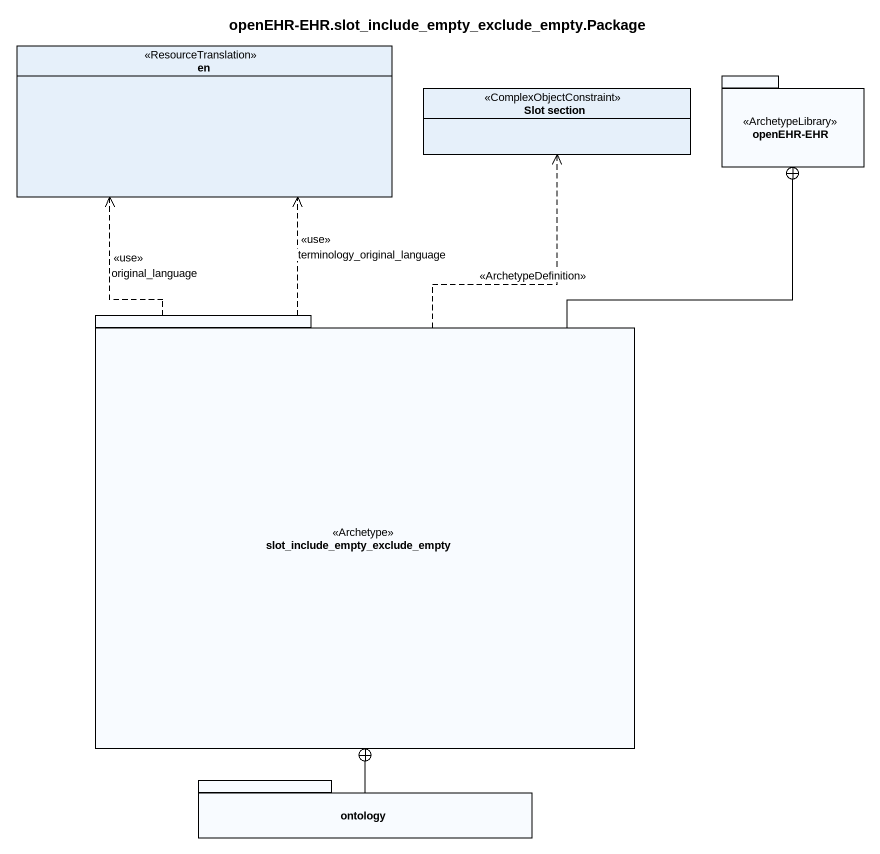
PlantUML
@startuml
title openEHR-EHR.slot_include_empty_exclude_empty.Package
hide circle
hide empty members
enum en <<ResourceTranslation>>
class "Slot section" as Slot_section <<ComplexObjectConstraint>>
package "openEHR-EHR" as openEHR_EHR <<ArchetypeLibrary>> {
}
package "slot_include_empty_exclude_empty" as slot_include_empty_exclude <<Archetype>> {
}
package ontology {
}
slot_include_empty_exclude .up.> en : <<use>>\noriginal_language
slot_include_empty_exclude .up.> en : <<use>>\nterminology_original_language
slot_include_empty_exclude .up.> Slot_section : <<ArchetypeDefinition>>
slot_include_empty_exclude -up-+ openEHR_EHR
ontology -up-+ slot_include_empty_exclude
@enduml
